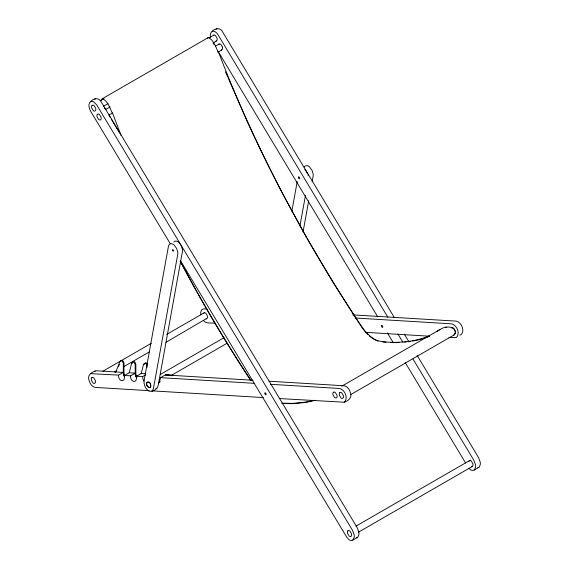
<?xml version="1.0" encoding="UTF-8"?>
<svg xmlns="http://www.w3.org/2000/svg" width="569" height="569" viewBox="0 0 569 569"><rect width="100%" height="100%" fill="white"/><g stroke="black" fill="none" stroke-linecap="round" stroke-linejoin="round"><path stroke-width="0.85" d="M123.985 376.002L123.267 372.411L118.587 375.113C117.854 380.91 125.23 383.954 124.519 375.469L129.191 372.773L135.301 373.143L135.628 375.817L136.532 377.56M135.301 373.143L130.621 375.839C129.888 381.635 137.264 384.68 136.546 376.201L141.226 373.499L145.586 373.762M291.854 211.177L297.224 181.525M299.906 226.121L305.439 195.601M303.007 232.145L308.69 200.75M312.168 181.561L313.114 176.333A8.549 4.936 60 0 0 313.142 173.922L312.082 170.416L309.458 166.852A5.989 3.457 60 0 0 307.594 165.743L305.368 165.842L304.216 167.073M129.227 372.688L131.652 363.321L132.421 362.176L133.523 361.991A1.607 0.932 60 0 1 134.17 362.46L135.173 364.494L135.173 374.452L135.792 376.991M141.119 373.911L143.374 364.992C144.234 361.016 148.239 364.85 147.058 367.382M165.287 374.957L160.614 377.652L159.313 382.46L158.402 383.15M132.172 363.363L132.335 362.93M144.064 364.594L144.22 364.16M115.535 372.624L119.938 361.713L120.749 360.803L121.638 360.76A1.607 0.932 60 0 1 122.285 361.23L123.288 363.264L123.288 373.221L124.348 376.543M118.409 366.792L119.348 364.466M120.45 361.699L121.218 360.554L122.328 360.362A1.607 0.932 60 0 1 122.968 360.831L123.971 362.866L123.971 372.823L124.59 375.362M132.513 362.553L133.324 361.642L134.213 361.592A1.607 0.932 60 0 1 134.853 362.062L135.856 364.096L135.856 374.053L136.916 377.375M144.398 363.783L145.209 362.873L146.091 362.823A1.6 0.925 60 0 1 146.738 363.292L147.471 364.501M207.358 38.521L208.183 37.625C214.143 39.716 215.886 48.337 219.029 53.443C255.552 148.722 304.031 239.286 360.17 324.415L365.021 331.201L370.469 336.528A26.956 15.562 60 0 0 378.029 340.788C388.535 343.05 399.523 342.566 410.114 341.165A252.921 145.991 60 0 0 429.574 335.902M218.489 44.731L219.179 43.984L220.203 44.048L221.284 44.901L222.401 47.127M455.058 333.534L455.349 333.071A4.004 2.312 60 0 0 455.385 330.916L453.742 328.178L452.654 327.708L451.765 328.057M468.956 461.281L470.129 460.463L471.224 460.94L472.867 463.678A4.004 2.312 60 0 1 472.825 465.826L471.651 466.644M152.257 390.981L153.381 388.769L177.72 254.464A8.549 4.936 60 0 0 177.741 252.06L176.689 248.546L174.057 244.99A5.989 3.457 60 0 0 172.194 243.881C170.387 243.098 168.545 244.677 168.403 246.498L144.064 380.803C143.623 384.758 145.543 389.025 148.971 391.123C152.357 392.247 156.987 389.367 158.061 386.074L182.393 251.768A8.549 4.936 60 0 0 182.421 249.364L181.362 245.851L178.73 242.287A5.989 3.457 60 0 0 176.874 241.185L175.145 241.078L173.815 242.003M180.409 260.566L346.528 536.837L348.783 539.483A5.818 3.364 60 0 0 350.639 540.458L352.808 540.123L354.231 537.307A9.076 5.242 60 0 0 354.153 534.768L352.517 530.344L96.702 104.895L93.202 101.495L90.905 101.353C87.59 103.579 89.105 108.508 90.713 111.389L170.337 243.817M352.808 540.123L357.908 537.051L358.904 534.604A9.076 5.242 60 0 0 358.833 532.065L357.197 527.648L101.382 102.2C99.355 97.655 94.027 97.697 90.905 101.353M468.956 468.287L470.15 469.446A5.818 3.364 60 0 0 472.007 470.421L474.176 470.086L475.599 467.27A9.076 5.242 60 0 0 475.52 464.731L473.885 460.307L413.023 359.082M474.176 470.086L479.276 467.014L480.272 464.567A9.076 5.242 60 0 0 480.2 462.028L478.565 457.611L417.241 355.625M94.682 99.283L95.578 98.657M208.183 37.625L102.306 98.729L101.481 99.632A4.808 2.774 60 0 0 101.289 100.372M394.36 317.573L222.749 32.163C219.897 24.766 208.275 30.598 210.53 37.241M216.049 29.247L216.945 28.621M213.425 35.37L214.314 35.015L215.402 35.491L217.052 38.23A4.004 2.312 60 0 1 217.009 40.378L215.836 41.203M123.267 372.411L96.374 370.789C91.993 371.585 87.014 375.149 88.963 380.177C89.838 383.236 91.709 386.756 95.115 387.404L149.142 390.668M94.383 371.585L95.279 370.952M203.773 313.071L204.655 312.715L205.75 313.185L207.393 315.923A4.004 2.312 60 0 1 207.351 318.078L166.048 342.261M279.343 398.542L344.202 402.226C348.626 398.435 344.885 389.751 339.693 388.478L270.538 384.295M350.589 394.666L454.169 334.885L454.994 333.989A4.808 2.774 60 0 0 455.044 331.407L453.699 328.733L451.807 327.559A35.043 20.228 60 0 0 445.349 327.154L444.773 327.239A102.562 59.204 60 0 0 436.978 331.464M100.144 100.692L103.992 98.473M209.285 37.71L213.894 35.05M103.409 106.282L108.018 103.622M213.311 42.86L216.384 41.089M105.5 109.589L110.109 106.929M215.402 46.167L219.243 43.948M108.757 115.18L112.598 112.961M217.891 52.199L221.732 49.987M102.911 371.223L151.276 343.313M166.625 334.458L204.243 312.744M114.611 371.941L116.147 371.059M123.822 366.628L149.156 352.012M136.546 376.201L142.655 376.564L145.323 375.028M160.238 374.494L224.086 337.645M158.779 382.653L160.323 381.763M171.859 375.106L227.251 343.135M341.77 386.202L439.972 329.522M344.202 402.226C348.249 400.939 352.303 397.66 350.525 393.008C349.651 389.95 347.773 386.422 344.366 385.782L269.009 381.223M355.966 526.14L470.478 460.058M358.456 532.171L472.206 466.537M478.849 467.384L477.846 467.789M357.481 537.421L356.478 537.826M155.991 388.791L156.937 388.286M212.273 31.316C214.798 30.634 216.846 32.952 218.069 34.858L387.852 317.225M221.185 50.1L222.358 49.275A4.004 2.312 60 0 0 222.401 47.127M102.306 98.729C108.266 100.82 110.009 109.44 113.153 114.554L120.969 135.216M206.177 318.896L206.661 318.825M90.606 373.655L118.587 375.113M445.747 327.388L446.765 327.452M454.176 333.889L454.659 333.818M453.607 334.97L454.169 334.885M459.802 335.056L460.89 334.892C465.314 331.101 461.58 322.41 456.381 321.144L352.652 314.87M404.687 342.175L406.266 341.976M408.642 341.677L410.221 341.478M399.061 342.559L390.882 342.538M281.634 403.193L293.099 403.357L304.244 402.276A252.921 145.991 60 0 0 313.455 400.363M282.53 403.542L293.184 403.663L304.344 402.582A253.198 146.148 60 0 0 315.062 400.263M207.18 309.059L203.709 308.846L201.718 309.65L200.715 312.097L200.878 314.942M355.07 318L451.701 323.839C456.9 325.112 460.641 333.797 456.217 337.588L448.92 337.381M215.096 323.249C211.284 322.531 206.206 324.159 203.482 320.539M365.668 332.346L429.439 336.201M166.077 374.551L172.784 375.362M165.387 374.95L253.056 380.263M165.721 374.971L172.101 375.76M124.519 375.469L130.621 375.839M160.614 377.652L254.585 383.335M151.802 390.832L263.397 397.575M382.596 341.933L385.917 342.246M369.181 335.717L370.433 336.791A27.212 15.712 60 0 0 374.26 339.387M304.778 169.555L305.375 170.117M367.944 334.586L363.221 329.266L360.042 324.572M305.951 170.771L307.779 173.979M359.572 323.846L332.737 281.954M250.965 380.426C225.466 341.841 201.91 301.983 180.302 261.1M250.837 380.583C225.331 341.99 201.767 302.118 180.16 261.214M143.886 380.988L142.983 379.239L142.655 376.564M225.473 71.829L227.714 76.915M332.282 281.2L307.125 238.639M104.476 107.854L105.393 109.376M109.518 116.211L110.436 117.733M111.346 119.255L119.597 132.933M404.424 334.316L409.004 341.926M397.916 333.967L402.952 342.339M212.991 42.874L213.908 44.396M218.027 51.246L377.745 316.869M387.354 332.851L393.3 342.744M405.199 362.531L465.606 462.995M306.684 237.87L281.975 192.5M270.154 169.377L281.577 191.725M258.703 145.998L269.77 168.602M258.333 145.216L247.636 122.385L228.055 77.718M308.085 174.861L308.313 175.75M428.272 336.756A253.198 146.148 60 0 1 412.561 341.08M378.072 341.087A27.212 15.712 60 0 1 374.893 339.729M146.667 383.037C146.354 384.993 147.983 388.485 150.323 387.532C152.663 377.553 140.813 383.719 149.903 387.766C152.876 386.173 148.367 379.203 146.667 383.037M172.435 249.955C173.026 253.411 174.541 248.888 172.435 249.955M92.057 105.407L91.773 105.87A4.004 2.312 60 0 0 91.73 108.025L93.373 110.763L94.468 111.24L95.642 110.414A4.004 2.312 60 0 0 95.684 108.266L94.034 105.528L92.946 105.052L92.057 105.407M97.413 114.305L97.121 114.767A4.004 2.312 60 0 0 97.079 116.922L98.729 119.661L100.3 120.059L100.99 119.312A4.004 2.312 60 0 0 101.033 117.164L99.383 114.426L98.295 113.949L97.413 114.305M91.758 377.709L91.474 378.172A4.004 2.312 60 0 0 91.431 380.327L93.074 383.065L94.17 383.534L95.343 382.717A4.004 2.312 60 0 0 95.379 380.561L93.736 377.83L92.647 377.354L91.758 377.709M298.618 177.051L298.533 177.187A1.202 0.697 60 0 0 298.519 177.834L298.853 178.502A0.782 0.455 60 0 0 299.337 178.801L299.692 178.552A1.202 0.697 60 0 0 299.707 177.905L299.372 177.236A0.782 0.455 60 0 0 298.881 176.945L298.618 177.051M264.99 393.008L264.905 393.151A1.202 0.697 60 0 0 264.891 393.791L265.225 394.459A0.782 0.455 60 0 0 265.716 394.758L266.064 394.509A1.202 0.697 60 0 0 266.079 393.862L265.744 393.2A0.782 0.455 60 0 0 265.261 392.902L264.99 393.008M333.334 392.311L333.043 392.781A4.004 2.312 60 0 0 333 394.929L334.65 397.667L336.222 398.065L336.912 397.318A4.004 2.312 60 0 0 336.955 395.171L335.305 392.432L334.216 391.956L333.334 392.311M339.757 392.702L339.465 393.165A4.004 2.312 60 0 0 339.423 395.32L341.073 398.058L342.161 398.528L343.335 397.71A4.004 2.312 60 0 0 343.377 395.555L341.727 392.816L340.639 392.347L339.757 392.702M381.685 325.667L381.593 325.809A1.202 0.697 60 0 0 381.586 326.457L381.92 327.125A0.782 0.455 60 0 0 382.404 327.417L382.759 327.175A1.202 0.697 60 0 0 382.766 326.528L382.432 325.859A0.782 0.455 60 0 0 381.948 325.56L381.685 325.667M347.879 530.856L347.588 531.318A4.004 2.312 60 0 0 347.545 533.473L349.195 536.211L350.767 536.61L351.457 535.863A4.004 2.312 60 0 0 351.5 533.715L349.857 530.977L348.761 530.5L347.879 530.856"/></g></svg>
